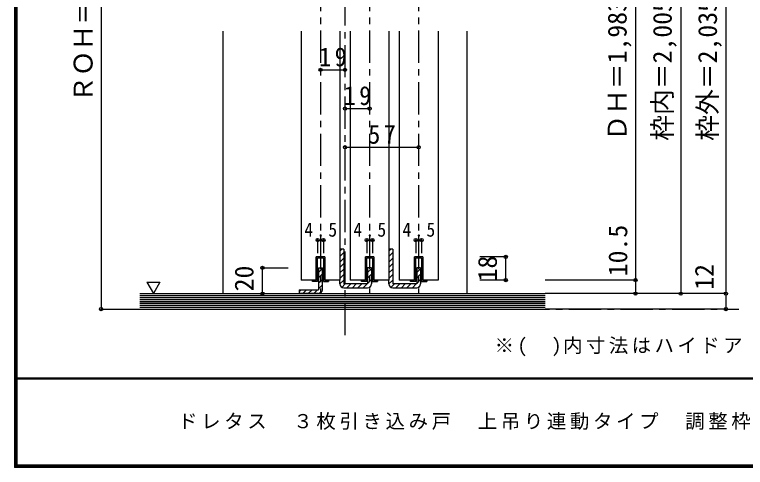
# Model space of a CAD drawing. Units: millimetres at full size, sheet at 1:5. Extents: x -973 to 977, y -718 to 696.
# Drawn here: x -973 to -407, y -701 to -350 of the extents above; entities that cross this region are included whole.
import ezdxf
from ezdxf.enums import TextEntityAlignment as Align

# ---------------------------------------------------------------- set-up
doc = ezdxf.new("R2010")
doc.units = ezdxf.units.MM
doc.header["$LTSCALE"] = 5
doc.header["$PDMODE"] = 32
doc.header["$PDSIZE"] = 2.5
doc.linetypes.add('CHAIN1', pattern=[8, 5, -1, 1, -1])
doc.linetypes.add('DASHED1', pattern=[1.8, 1.2, -0.6])
for name, color, linetype in [('0-1_通り芯', 4, 'CHAIN1'), ('0-3_仕上げ', 2, 'Continuous'), ('0-4_枠', 3, 'Continuous'), ('0-6_扉', 6, 'Continuous'), ('0-7_金物', 7, 'Continuous'), ('0-A_文字', 7, 'Continuous'), ('0-B_寸法', 7, 'Continuous'), ('0-C_ハッチ', 4, 'DASHED1'), ('F-1_枠', 6, 'Continuous'), ('F-A_文字', 7, 'Continuous')]:
    doc.layers.add(name, color=color, linetype=linetype)
doc.styles.add('ＭＳ ゴシック', font='')
doc.styles.get('ＭＳ ゴシック').set_extended_font_data('MS Gothic')

msp = doc.modelspace()

# ---------------------------------------------------------------- linework, layer by layer
at = {"layer": '0-1_通り芯'}
for p, q in [((-717.388, -598.393), (-717.388, -46.49)), ((-736.388, -122.141), (-736.388, -566.141)), ((-698.388, -122.141), (-698.388, -566.141)), ((-660.388, -122.141), (-660.388, -566.141)), ((-864.051, -578.141), (-412.388, -578.141))]:
    msp.add_line(p, q, dxfattribs=at)
at = {"layer": '0-3_仕上げ'}
for p, q in [((-876.388, -566.141), (-562.388, -566.141)), ((-876.388, -578.141), (-562.388, -578.141))]:
    msp.add_line(p, q, dxfattribs=at)
at = {"layer": '0-3_仕上げ', "color": 7}
for p, q in [((-876.388, -567.641), (-562.388, -567.641)), ((-876.388, -569.141), (-562.388, -569.141)), ((-876.388, -570.641), (-562.388, -570.641)), ((-876.388, -572.141), (-562.388, -572.141)), ((-876.388, -573.641), (-562.388, -573.641)), ((-876.388, -575.141), (-562.388, -575.141)), ((-876.388, -576.641), (-562.388, -576.641))]:
    msp.add_line(p, q, dxfattribs=at)
at = {"layer": '0-4_枠', "color": 4}
for p, q in [((-811.888, -566.141), (-811.888, -362.641)), ((-622.888, -566.141), (-622.888, -362.641))]:
    msp.add_line(p, q, dxfattribs=at)
at = {"layer": '0-6_扉'}
for p, q in [((-751.388, -362.641), (-751.388, -555.641)), ((-721.388, -362.641), (-721.388, -555.641)), ((-713.388, -362.641), (-713.388, -555.641)), ((-683.388, -362.641), (-683.388, -555.641)), ((-675.388, -362.641), (-675.388, -555.641)), ((-645.388, -362.641), (-645.388, -555.641)), ((-739.638, -537.641), (-739.638, -555.641)), ((-733.138, -537.641), (-739.638, -537.641)), ((-733.138, -537.641), (-733.138, -555.641)), ((-701.638, -537.641), (-701.638, -555.641)), ((-695.138, -537.641), (-701.638, -537.641)), ((-695.138, -537.641), (-695.138, -555.641)), ((-663.638, -537.641), (-663.638, -555.641)), ((-657.138, -537.641), (-663.638, -537.641)), ((-657.138, -537.641), (-657.138, -555.641)), ((-739.638, -555.641), (-751.388, -555.641)), ((-721.388, -555.641), (-733.138, -555.641)), ((-701.638, -555.641), (-713.388, -555.641)), ((-683.388, -555.641), (-695.138, -555.641)), ((-663.638, -555.641), (-675.388, -555.641)), ((-645.388, -555.641), (-657.138, -555.641))]:
    msp.add_line(p, q, dxfattribs=at)
at = {"layer": '0-7_金物', "color": 3}
for p, q in [((-718.388, -531.641), (-721.388, -531.641)), ((-721.388, -531.641), (-721.388, -555.641)), ((-718.388, -531.641), (-718.388, -558.641)), ((-680.388, -531.641), (-683.388, -531.641)), ((-683.388, -531.641), (-683.388, -555.641)), ((-680.388, -531.641), (-680.388, -558.641)), ((-737.888, -546.141), (-734.888, -546.141)), ((-737.888, -546.141), (-737.888, -563.141)), ((-734.888, -563.141), (-734.888, -546.141)), ((-696.888, -546.141), (-699.888, -546.141)), ((-699.888, -546.141), (-699.888, -558.641)), ((-696.888, -546.141), (-696.888, -558.641)), ((-658.888, -546.141), (-661.888, -546.141)), ((-661.888, -546.141), (-661.888, -558.641)), ((-658.888, -546.141), (-658.888, -558.641)), ((-721.388, -558.641), (-721.388, -555.641)), ((-699.888, -558.641), (-718.388, -558.641)), ((-683.388, -558.641), (-683.388, -555.641)), ((-661.888, -558.641), (-680.388, -558.641)), ((-752.888, -563.141), (-752.888, -566.141)), ((-752.888, -563.141), (-737.888, -563.141)), ((-718.388, -561.641), (-699.887, -561.641)), ((-680.388, -561.641), (-661.887, -561.641)), ((-737.888, -566.141), (-752.888, -566.141))]:
    msp.add_line(p, q, dxfattribs=at)
at = {"layer": '0-7_金物'}
for p, q in [((-739.638, -555.641), (-739.638, -537.641)), ((-739.638, -537.641), (-733.138, -537.641)), ((-733.138, -537.641), (-733.138, -555.641)), ((-701.638, -555.641), (-701.638, -537.641)), ((-701.638, -537.641), (-695.138, -537.641)), ((-695.138, -537.641), (-695.138, -555.641)), ((-663.638, -555.641), (-663.638, -537.641)), ((-663.638, -537.641), (-657.138, -537.641)), ((-657.138, -537.641), (-657.138, -555.641)), ((-738.638, -556.641), (-738.638, -538.641)), ((-734.138, -538.641), (-738.638, -538.641)), ((-734.138, -538.641), (-734.138, -556.641)), ((-700.638, -556.641), (-700.638, -538.641)), ((-696.138, -538.641), (-700.638, -538.641)), ((-696.138, -538.641), (-696.138, -556.641)), ((-662.638, -556.641), (-662.638, -538.641)), ((-658.138, -538.641), (-662.638, -538.641)), ((-658.138, -538.641), (-658.138, -556.641)), ((-742.638, -555.641), (-739.638, -555.641)), ((-742.638, -556.641), (-742.638, -555.641)), ((-738.638, -556.641), (-742.638, -556.641)), ((-734.138, -556.641), (-730.138, -556.641)), ((-733.138, -555.641), (-730.138, -555.641)), ((-730.138, -555.641), (-730.138, -556.641)), ((-704.638, -555.641), (-701.638, -555.641)), ((-704.638, -556.641), (-704.638, -555.641)), ((-700.638, -556.641), (-704.638, -556.641)), ((-696.138, -556.641), (-692.138, -556.641)), ((-695.138, -555.641), (-692.138, -555.641)), ((-692.138, -555.641), (-692.138, -556.641)), ((-666.638, -555.641), (-663.638, -555.641)), ((-666.638, -556.641), (-666.638, -555.641)), ((-662.638, -556.641), (-666.638, -556.641)), ((-658.138, -556.641), (-654.138, -556.641)), ((-657.138, -555.641), (-654.138, -555.641)), ((-654.138, -555.641), (-654.138, -556.641))]:
    msp.add_line(p, q, dxfattribs=at)
at = {"layer": '0-7_金物', "color": 3}
for centre, start, end in [((-718.388, -558.641), 180, 270), ((-699.887, -558.641), 270, 0), ((-680.388, -558.641), 180, 270), ((-661.887, -558.641), 270, 0), ((-737.888, -563.141), 270, 0)]:
    msp.add_arc(centre, 3, start, end, dxfattribs=at)
at = {"layer": '0-A_文字'}
msp.add_line((-870.823, -557.328), (-865.823, -565.988), dxfattribs=at)
msp.add_lwpolyline([(-870.823, -557.328), (-860.823, -557.328), (-865.823, -565.988)], dxfattribs=at)
at = {"layer": '0-B_寸法', "color": 4}
for p, q in [((-906.388, -100.141), (-906.388, -578.141)), ((-457.388, -108.141), (-457.388, -566.141)), ((-492.388, -138.141), (-492.388, -566.141)), ((-736.388, -392.641), (-717.388, -392.641)), ((-717.388, -422.641), (-698.388, -422.641)), ((-717.388, -452.641), (-660.388, -452.641)), ((-738.638, -524.641), (-734.138, -524.641)), ((-738.638, -524.641), (-738.638, -534.641)), ((-734.138, -524.641), (-734.138, -534.641)), ((-700.638, -524.641), (-696.138, -524.641)), ((-700.638, -524.641), (-700.638, -534.641)), ((-696.138, -524.641), (-696.138, -534.641)), ((-662.638, -524.641), (-658.138, -524.641)), ((-662.638, -524.641), (-662.638, -534.641)), ((-658.138, -524.641), (-658.138, -534.641)), ((-592.888, -537.641), (-612.888, -537.641)), ((-592.888, -555.641), (-592.888, -537.641)), ((-781.388, -546.141), (-761.388, -546.141)), ((-781.388, -566.141), (-781.388, -546.141)), ((-592.888, -555.641), (-612.888, -555.641)), ((-492.388, -555.641), (-562.388, -555.641)), ((-781.388, -566.141), (-761.388, -566.141)), ((-422.388, -566.141), (-562.388, -566.141)), ((-906.388, -578.141), (-876.388, -578.141))]:
    msp.add_line(p, q, dxfattribs=at)
msp.add_lwpolyline([(-422.388, -108.141), (-422.388, -578.141), (-562.388, -578.141)], dxfattribs=at)
at = {"layer": '0-B_寸法'}
for p in [(-736.388, -392.641), (-717.388, -392.641), (-717.388, -422.641), (-698.388, -422.641), (-717.388, -452.641), (-660.388, -452.641), (-738.638, -524.641), (-734.138, -524.641), (-700.638, -524.641), (-696.138, -524.641), (-662.638, -524.641), (-658.138, -524.641), (-592.888, -537.641), (-781.388, -546.141), (-592.888, -555.641), (-492.388, -555.641), (-781.388, -566.141), (-492.388, -566.141), (-457.388, -566.141), (-422.388, -566.141), (-906.388, -578.141), (-422.388, -578.141)]:
    msp.add_point(p, dxfattribs=at)
at = {"layer": '0-C_ハッチ', "linetype": 'Continuous'}
for p, q in [((-721.388, -533.125), (-719.904, -531.641)), ((-683.388, -533.125), (-681.904, -531.641)), ((-721.388, -537.367), (-718.388, -534.367)), ((-683.388, -537.367), (-680.388, -534.367)), ((-721.388, -541.61), (-718.388, -538.61)), ((-721.388, -545.853), (-718.388, -542.853)), ((-683.388, -541.61), (-680.388, -538.61)), ((-683.388, -545.853), (-680.388, -542.853)), ((-737.888, -549.624), (-734.888, -546.624)), ((-721.388, -550.095), (-718.388, -547.095)), ((-699.888, -549.809), (-696.888, -546.809)), ((-683.388, -550.095), (-680.388, -547.095)), ((-661.888, -549.809), (-658.888, -546.809)), ((-737.888, -553.867), (-734.888, -550.867)), ((-721.388, -554.338), (-718.388, -551.338)), ((-699.888, -554.051), (-696.888, -551.051)), ((-683.388, -554.338), (-680.388, -551.338)), ((-661.888, -554.051), (-658.888, -551.051)), ((-737.888, -558.109), (-734.888, -555.109)), ((-737.888, -562.352), (-734.888, -559.352)), ((-721.388, -558.581), (-718.388, -555.581)), ((-719.834, -561.269), (-717.205, -558.641)), ((-715.963, -561.641), (-712.963, -558.641)), ((-711.72, -561.641), (-708.72, -558.641)), ((-707.477, -561.641), (-704.477, -558.641)), ((-703.235, -561.641), (-700.235, -558.641)), ((-699.888, -558.294), (-696.888, -555.294)), ((-698.781, -561.429), (-697.098, -559.747)), ((-683.388, -558.581), (-680.388, -555.581)), ((-681.834, -561.269), (-679.205, -558.641)), ((-677.963, -561.641), (-674.963, -558.641)), ((-673.72, -561.641), (-670.72, -558.641)), ((-669.477, -561.641), (-666.477, -558.641)), ((-665.235, -561.641), (-662.235, -558.641)), ((-661.888, -558.294), (-658.888, -555.294)), ((-660.781, -561.429), (-659.098, -559.747)), ((-752.888, -564.624), (-751.405, -563.142)), ((-750.163, -566.141), (-747.163, -563.142)), ((-745.92, -566.141), (-742.92, -563.142)), ((-741.677, -566.141), (-738.678, -563.142)), ((-737.394, -566.101), (-734.928, -563.634))]:
    msp.add_line(p, q, dxfattribs=at)
at = {"layer": 'F-1_枠'}
for p, q in [((-973.347, 695.833), (-973.347, -700.833)), ((-972.514, 695.833), (-972.514, -700.833)), ((-971.68, 695.833), (-971.68, -700.833)), ((976.653, -631.667), (-973.347, -631.667)), ((976.653, -632.5), (-973.347, -632.5)), ((976.653, -699.167), (-973.347, -699.167)), ((976.653, -700), (-973.347, -700)), ((976.653, -700.833), (-973.347, -700.833))]:
    msp.add_line(p, q, dxfattribs=at)

# ---------------------------------------------------------------- texts
at = {"layer": '0-A_文字', "insert": (-601.521, -614.671), "char_height": 11, "attachment_point": 7, "style": 'ＭＳ ゴシック'}
msp.add_mtext('\\T1.18;※(\u3000)内寸法はハイドア', dxfattribs=at)
at = {"layer": '0-B_寸法', "style": 'ＭＳ ゴシック'}
for s, p in [('ＤＨ＝1,983 (2,183)', (-494.888, -447.641)), ('枠内＝2,005 (2,205)', (-459.888, -447.641)), ('枠外＝2,035 (2,235)', (-424.888, -447.641)), ('ＲＯＨ＝2,055', (-908.529, -417.641)), ('10.5', (-494.388, -552.641)), ('18', (-595.388, -556.641)), ('20', (-783.888, -564.348)), ('12', (-427.388, -563.141))]:
    msp.add_text(s, height=14.66, rotation=90, dxfattribs=at).set_placement(p, align=Align.BOTTOM_LEFT)
at = {"layer": '0-B_寸法', "attachment_point": 7, "style": 'ＭＳ ゴシック'}
for s, insert, char_height in [('\\T1.27;\\W0.95;19', (-737.513, -390.141), 14.66), ('\\T1.27;\\W0.95;19', (-718.513, -420.141), 14.66), ('\\T1.27;\\W0.95;57', (-699.513, -450.141), 14.66), ('\\T1.38;\\W0.9;4.5', (-748.888, -522.141), 11), ('\\T1.38;\\W0.9;4.5', (-710.888, -522.141), 11), ('\\T1.38;\\W0.9;4.5', (-672.888, -522.141), 11)]:
    msp.add_mtext(s, dxfattribs=dict(at, insert=insert, char_height=char_height))
at = {"layer": 'F-A_文字', "insert": (-846.68, -673.333), "char_height": 11, "attachment_point": 7, "style": 'ＭＳ ゴシック'}
msp.add_mtext('\\T1.19;ドレタス\u3000３枚引き込み戸\u3000上吊り連動タイプ\u3000調整枠\u3000枠外W3,080', dxfattribs=at)

doc.saveas('drawing.dxf')
